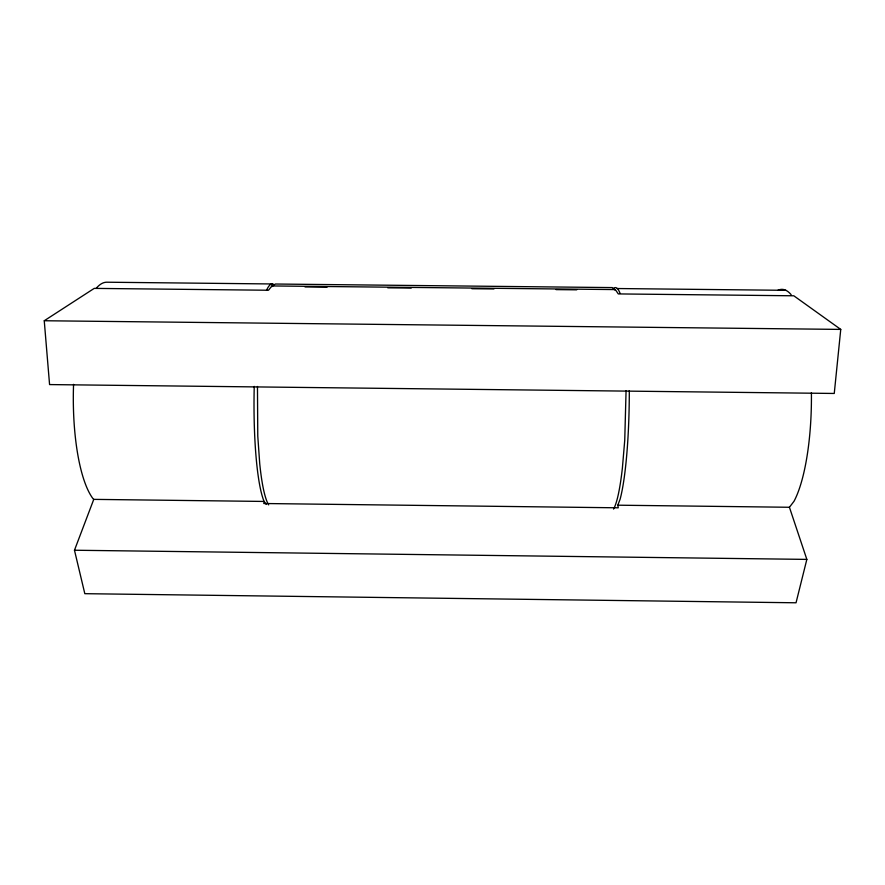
<?xml version="1.0" encoding="UTF-8"?>
<svg xmlns="http://www.w3.org/2000/svg" width="885" height="885" viewBox="0 0 885 885"><rect width="100%" height="100%" fill="white"/><g stroke="black" fill="none" stroke-linecap="round" stroke-linejoin="round"><path stroke-width="1.33" d="M626.071 390.639L624.744 440.221L622.398 467.955A112.207 14.802 -89.4 0 1 613.537 509.074M257.469 386.468L257.767 435.94L259.725 463.651A111.941 16.583 -89.3 0 0 268.653 504.881M615.341 289.583L615.307 290.236L612.298 287.592L275.368 284.019L271.938 286.596L271.916 285.944L615.341 289.583L618.272 293.92L793.801 295.789L840.75 329.408L834.256 393.46L49.571 384.577L44.25 320.746L94.23 288.388L268.487 290.247L271.916 285.944M811.401 392.674A112.34 30.61 -89.4 0 1 794.033 501.253L789.431 507.271L806.843 559.397L796.035 602.785L84.816 593.68L74.473 550.238L93.766 499.372L264.195 501.441L263.774 503.51L618.25 507.813L617.83 505.191L620.131 499.151A112.207 15.067 -89.4 0 0 629.301 390.606M272.326 283.963L107.03 282.215A111.809 32.17 -89.3 0 0 96.244 288.289M617.321 288.532L785.869 290.324M305.026 286.95L327.096 287.183M387.774 287.824L411.215 288.079M471.893 288.72L493.952 288.952M556.012 289.616L576.699 289.826M44.25 320.746L840.75 329.408M617.83 505.191L789.431 507.271M74.473 550.238L806.843 559.397M93.766 499.372L93.19 498.919A111.809 32.17 -89.3 0 1 73.566 384.344M266.208 504.439L263.896 500.987A111.941 16.848 -89.3 0 1 254.238 386.391M613.371 288.599A112.207 15.067 -89.4 0 1 620.086 293.344M777.849 290.335A112.34 30.61 -89.4 0 1 791.168 294.716M266.518 290.38A111.941 16.848 -89.3 0 1 274.073 284.649"/></g></svg>
